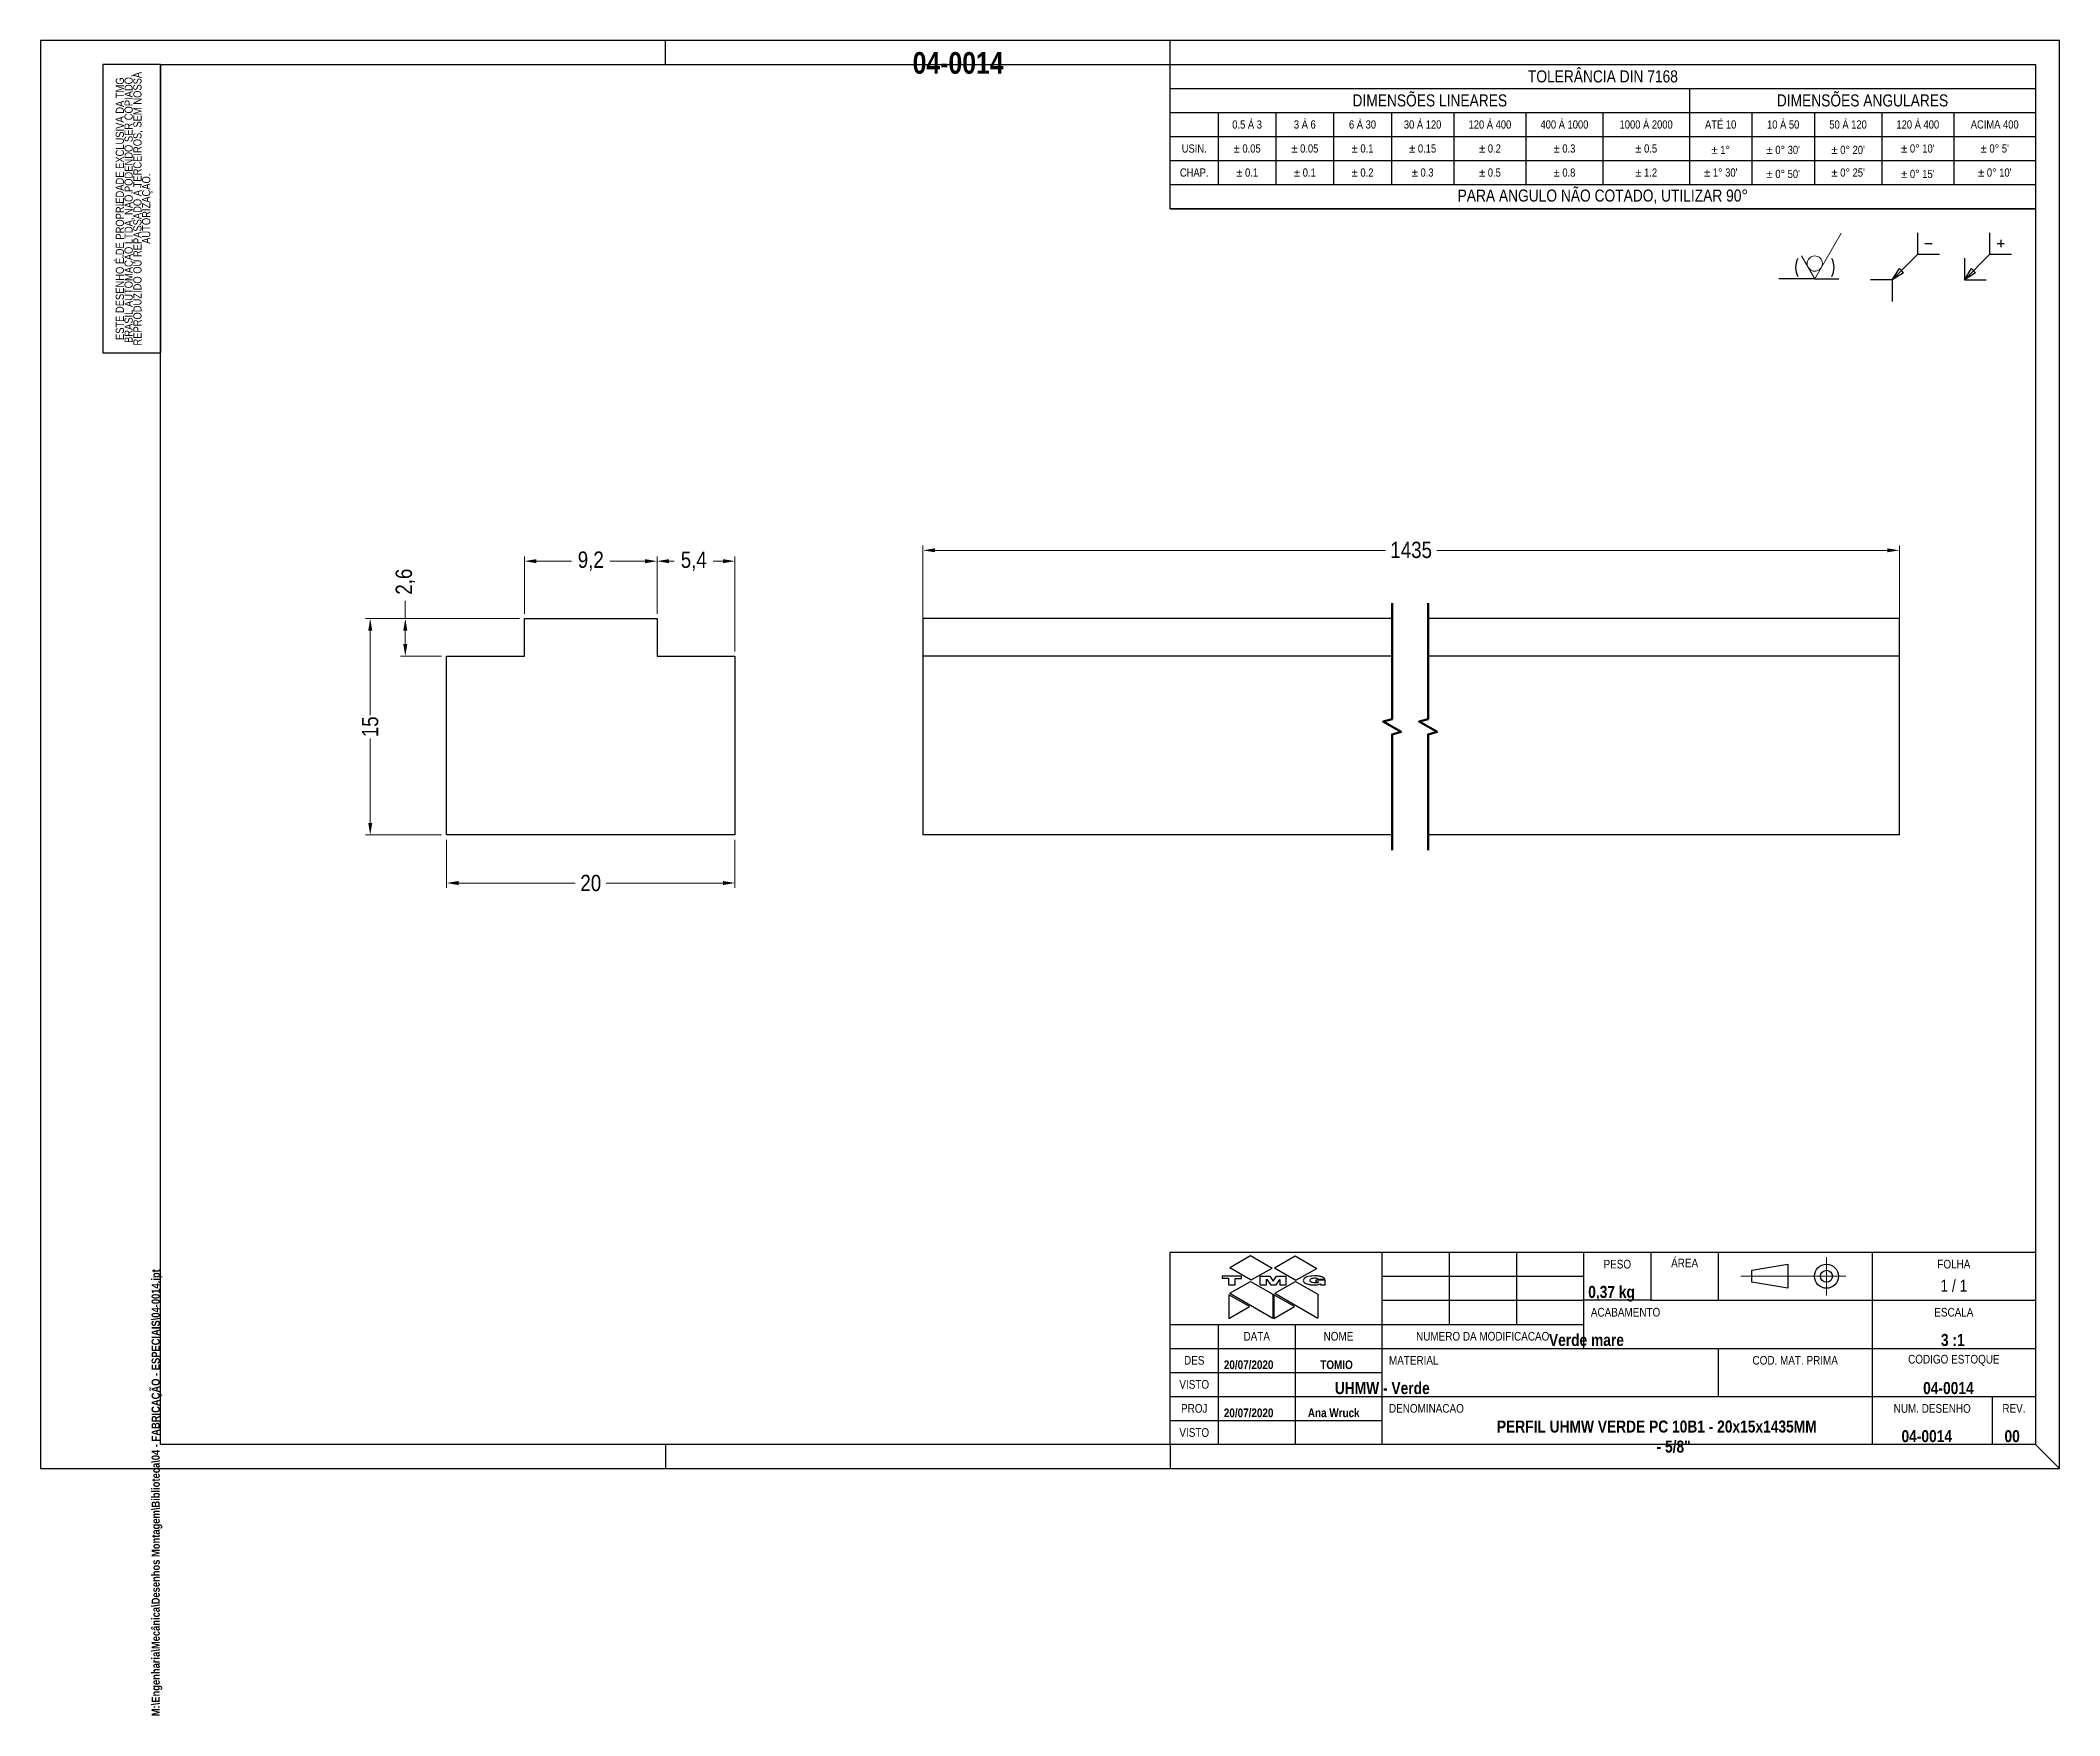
# Model space of a CAD drawing. Header units: millimetres. Extents: x 0 to 140, y -17 to 99.
import ezdxf
from ezdxf.enums import TextEntityAlignment as Align

# ---------------------------------------------------------------- set-up
doc = ezdxf.new("R2010")
doc.units = ezdxf.units.MM
doc.header["$LTSCALE"] = 0.333333
doc.layers.get('0').update_dxf_attribs({"lineweight": 25})
for name, color, linetype, lineweight in [('TMG - Bordas', 7, 'Continuous', 25), ('TMG - Simbolos', 7, 'Continuous', 25), ('TMG - Título', 7, 'Continuous', 25), ('TMG - Visível', 7, 'Continuous', 25)]:
    doc.layers.add(name, color=color, linetype=linetype, lineweight=lineweight)
for name, color, linetype, lineweight, true_color in [('TMG - Cota', 1, 'Continuous', 18, 0xff0000), ('TMG - Laranja', 7, 'Continuous', 9, 0xf49800), ('TMG - Linha de Centro', 5, 'Continuous', 18, 0x0000ff), ('TMG - Linha de Quebra', 5, 'Continuous', 50, 0x0000ff), ('TMG - Marrom', 7, 'Continuous', 9, 0x716f5f), ('TMG - Simbologia Usinagem', 5, 'Continuous', 18, 0x0000ff)]:
    doc.layers.add(name, color=color, linetype=linetype, lineweight=lineweight, true_color=true_color)
doc.styles.add('Estilo de texto113', font='')
doc.styles.add('Estilo de texto114', font='')
doc.styles.add('Estilo de texto118', font='')
doc.styles.add('Estilo de texto119', font='')
doc.styles.add('TMG - Cota', font='technic_.ttf')
doc.styles.add('TMG - Tolerância', font='technic_.ttf')
doc.styles.get('Estilo de texto113').set_extended_font_data('Technic', bold=True)
doc.styles.get('Estilo de texto114').set_extended_font_data('Technic', bold=True)
doc.styles.get('Estilo de texto118').set_extended_font_data('Technic', bold=True)
doc.styles.get('Estilo de texto119').set_extended_font_data('Technic', bold=True)
doc.dimstyles.new('TMG - Cota', dxfattribs={"dimscale": 0.333333, "dimtxt": 3.4, "dimasz": 2.5, "dimexe": 1, "dimexo": 1, "dimgap": 0.8, "dimtad": 0, "dimrnd": 1e-08, "dimtxsty": 'TMG - Cota', "dimcen": 0.09, "dimdle": 10, "dimclrd": 256, "dimclre": 256, "dimclrt": 256, "dimadec": 0, "dimazin": 0, "dimtfac": 0.470588, "dimtmove": 0, "dimatfit": 3, "dimldrblk": 'Open-1', "dimfxl": 0, "dimtolj": 1, "dimtzin": 0, "dimlwd": -1, "dimlwe": -1, "dimarcsym": 0})

# ---------------------------------------------------------------- blocks, each defined once
blk = doc.blocks.new('Bordas BORDA A3')
at = {"layer": 'TMG - Bordas'}
for p, q in [((420, 297), (0, 297)), ((0, 297), (0, 0)), ((130, 292), (130, 297)), ((235, 292), (235, 297)), ((420, 0), (420, 297)), ((130, 5), (130, 0)), ((235, 5), (235, 0)), ((0, 0), (420, 0))]:
    blk.add_line(p, q, dxfattribs=at)
at = {"layer": 'TMG - Bordas', "lineweight": 30}
for p, q in [((25, 292), (415, 292)), ((25, 5), (25, 292)), ((25, 232), (25, 292)), ((235, 292), (415, 292)), ((415, 292), (415, 5)), ((415, 292), (415, 262)), ((415, 5), (25, 5))]:
    blk.add_line(p, q, dxfattribs=at)
at = {"layer": 'TMG - Bordas', "style": 'Estilo de texto118'}
blk.add_attdef('STOCK_NUMBER_001', (181.43, 290.07), '', height=4.5, dxfattribs=at)
at = {"layer": 'TMG - Bordas', "style": 'Estilo de texto119'}
blk.add_attdef('FILENAME_AND_PATH_001', (24.83, -51.5), '', height=1.7, rotation=90, dxfattribs=at)
blk = doc.blocks.new('Blocos de títulos LEGENDA TMG A4 A3')
at = {"layer": 'TMG - Bordas', "lineweight": 30}
blk.add_line((151.61, 80.53), (195.61, 80.53), dxfattribs=at)
at = {"layer": 'TMG - Laranja', "color": 30, "linetype": 'Continuous', "lineweight": 30, "true_color": 0xf49800}
for p, q in [((164.01, 92.36), (168.34, 94.82)), ((168.34, 94.82), (172.79, 92.22)), ((173.29, 92.29), (177.63, 94.75)), ((177.63, 94.75), (182.08, 92.16)), ((164.01, 92.36), (168.45, 89.76)), ((164.01, 87.01), (168.34, 89.47)), ((168.34, 89.47), (172.95, 86.79)), ((168.45, 89.76), (172.79, 92.22)), ((173.29, 92.29), (177.74, 89.69)), ((173.36, 87.01), (177.69, 89.47)), ((177.69, 89.47), (182.3, 86.79)), ((177.74, 89.69), (182.08, 92.16)), ((164.01, 87.01), (172.95, 81.81)), ((172.95, 86.79), (172.95, 81.81)), ((173.36, 87.01), (182.3, 81.81)), ((182.3, 86.79), (182.3, 81.81))]:
    blk.add_line(p, q, dxfattribs=at)
at = {"layer": 'TMG - Linha de Centro'}
for p, q in [((288.11, 94.53), (288.11, 86.53)), ((292.11, 90.53), (270.27, 90.53))]:
    blk.add_line(p, q, dxfattribs=at)
at = {"layer": 'TMG - Marrom', "color": 251, "linetype": 'Continuous', "lineweight": 30, "true_color": 0x716f5f}
for p, q in [((162.41, 90.58), (162.41, 90.12)), ((166.47, 90.58), (162.41, 90.58)), ((162.41, 90.12), (163.71, 90.12)), ((163.71, 90.12), (163.71, 88.77)), ((163.71, 88.77), (165.15, 88.77)), ((165.15, 88.77), (165.15, 90.09)), ((165.15, 90.09), (166.47, 90.09)), ((166.47, 90.09), (166.47, 90.58)), ((170.32, 88.77), (170.32, 90.58)), ((170.32, 90.58), (172.34, 90.58)), ((170.32, 88.77), (171.67, 88.77)), ((171.67, 88.77), (171.67, 89.91)), ((171.67, 89.91), (172.52, 88.77)), ((172.34, 90.58), (173.02, 89.53)), ((172.52, 88.77), (173.62, 88.77)), ((173.02, 89.53), (173.7, 90.58)), ((173.62, 88.77), (174.39, 89.87)), ((173.7, 90.58), (175.76, 90.58)), ((174.39, 89.87), (174.39, 88.77)), ((174.39, 88.77), (175.76, 88.77)), ((175.76, 88.77), (175.76, 90.58)), ((179.32, 89.76), (179.3, 89.67)), ((179.3, 89.67), (179.32, 89.54)), ((179.39, 89.91), (179.32, 89.76)), ((179.32, 89.54), (179.39, 89.36)), ((179.5, 90.07), (179.39, 89.91)), ((179.39, 89.36), (179.48, 89.25)), ((179.48, 89.25), (179.65, 89.12)), ((179.68, 90.21), (179.5, 90.07)), ((179.65, 89.12), (179.85, 89.01)), ((179.83, 90.29), (179.68, 90.21)), ((180.01, 90.38), (179.83, 90.29)), ((179.85, 89.01), (179.96, 88.97)), ((179.96, 88.97), (180.12, 88.92)), ((180.34, 90.49), (180.01, 90.38)), ((180.12, 88.92), (180.31, 88.86)), ((180.31, 88.86), (180.49, 88.81)), ((180.83, 90.57), (180.34, 90.49)), ((180.49, 88.81), (180.69, 88.79)), ((180.69, 88.79), (180.84, 88.77)), ((180.73, 89.72), (180.75, 89.8)), ((180.73, 89.61), (180.73, 89.72)), ((180.75, 89.52), (180.73, 89.61)), ((180.75, 89.8), (180.8, 89.91)), ((180.82, 89.43), (180.75, 89.52)), ((180.8, 89.91), (180.86, 89.98)), ((180.89, 89.36), (180.82, 89.43)), ((181.1, 90.58), (180.83, 90.57)), ((180.84, 88.77), (181.11, 88.75)), ((180.86, 89.98), (180.97, 90.07)), ((180.97, 89.3), (180.89, 89.36)), ((180.97, 90.07), (181.11, 90.11)), ((181.08, 89.25), (180.97, 89.3)), ((181.24, 89.21), (181.08, 89.25)), ((181.59, 90.61), (181.1, 90.58)), ((181.11, 90.11), (181.33, 90.16)), ((181.11, 88.75), (181.33, 88.73)), ((181.46, 89.17), (181.24, 89.21)), ((181.33, 90.16), (181.63, 90.18)), ((181.33, 88.73), (181.41, 88.73)), ((181.41, 88.73), (181.63, 88.73)), ((181.68, 89.14), (181.46, 89.17)), ((181.99, 90.62), (181.59, 90.61)), ((181.63, 90.18), (181.9, 90.18)), ((181.63, 88.73), (181.85, 88.73)), ((181.81, 89.14), (181.68, 89.14)), ((181.94, 89.14), (181.81, 89.14)), ((181.85, 88.73), (182.21, 88.77)), ((181.9, 90.18), (182.01, 90.16)), ((181.92, 89.74), (181.92, 89.36)), ((183.81, 89.74), (181.92, 89.74)), ((181.92, 89.36), (182.54, 89.36)), ((182.1, 89.17), (181.94, 89.14)), ((182.18, 90.6), (181.99, 90.62)), ((182.01, 90.16), (182.12, 90.11)), ((182.23, 89.19), (182.1, 89.17)), ((182.12, 90.11), (182.21, 90.08)), ((182.38, 90.57), (182.18, 90.6)), ((182.21, 90.08), (182.32, 90)), ((182.21, 88.77), (182.43, 88.79)), ((182.36, 89.23), (182.23, 89.19)), ((182.32, 90), (182.38, 89.91)), ((182.45, 89.28), (182.36, 89.23)), ((182.58, 90.55), (182.38, 90.57)), ((182.38, 89.91), (183.75, 89.91)), ((182.43, 88.79), (182.69, 88.88)), ((182.54, 89.36), (182.45, 89.28)), ((182.69, 90.53), (182.58, 90.55)), ((182.82, 90.51), (182.69, 90.53)), ((182.69, 88.88), (182.87, 88.95)), ((182.95, 90.46), (182.82, 90.51)), ((182.87, 88.95), (182.89, 88.77)), ((182.89, 88.77), (183.81, 88.77)), ((183.04, 90.44), (182.95, 90.46)), ((183.13, 90.42), (183.04, 90.44)), ((183.24, 90.38), (183.13, 90.42)), ((183.33, 90.33), (183.24, 90.38)), ((183.42, 90.29), (183.33, 90.33)), ((183.48, 90.25), (183.42, 90.29)), ((183.55, 90.2), (183.48, 90.25)), ((183.64, 90.13), (183.55, 90.2)), ((183.68, 90.07), (183.64, 90.13)), ((183.72, 90), (183.68, 90.07)), ((183.75, 89.96), (183.72, 90)), ((183.75, 89.91), (183.75, 89.96)), ((183.81, 88.77), (183.81, 89.74)), ((163.83, 86.68), (163.83, 81.73)), ((168.12, 84.26), (163.83, 86.68)), ((163.83, 81.73), (168.12, 84.26)), ((173.18, 86.68), (173.18, 81.73)), ((177.47, 84.26), (173.18, 86.68)), ((173.18, 81.73), (177.47, 84.26))]:
    blk.add_line(p, q, dxfattribs=at)
at = {"layer": 'TMG - Simbolos', "lineweight": 30}
for p, q in [((151.61, 95.53), (331.61, 95.53)), ((151.61, 55.53), (151.61, 95.53)), ((195.61, 95.53), (195.61, 55.53)), ((209.61, 95.53), (209.61, 80.53)), ((223.61, 95.53), (223.61, 80.53)), ((237.61, 95.53), (237.61, 80.53)), ((265.61, 95.53), (265.61, 85.53)), ((297.61, 95.53), (297.61, 55.53)), ((331.61, 95.53), (331.61, 55.53)), ((195.61, 90.53), (237.61, 90.53)), ((161.61, 80.53), (161.61, 55.53)), ((177.61, 80.53), (177.61, 55.53)), ((195.61, 80.53), (237.61, 80.53)), ((151.61, 75.53), (195.61, 75.53)), ((195.61, 75.53), (331.61, 75.53)), ((265.61, 75.53), (265.61, 65.53)), ((151.61, 70.53), (195.61, 70.53)), ((151.61, 65.53), (195.61, 65.53)), ((195.61, 65.53), (331.61, 65.53)), ((151.61, 60.53), (195.61, 60.53)), ((331.61, 55.53), (151.61, 55.53))]:
    blk.add_line(p, q, dxfattribs=at)
at = {"layer": 'TMG - Simbolos'}
for p, q in [((251.61, 95.53), (251.61, 85.53)), ((272.61, 91.78), (280.11, 93.03)), ((280.11, 93.03), (280.11, 88.03)), ((272.61, 89.28), (272.61, 91.78)), ((280.11, 88.03), (272.61, 89.28)), ((195.61, 85.53), (237.61, 85.53)), ((251.61, 85.53), (237.61, 85.53)), ((251.61, 85.53), (265.61, 85.53)), ((265.61, 85.53), (331.61, 85.53)), ((237.61, 80.53), (237.61, 75.53)), ((322.61, 65.53), (322.61, 55.53))]:
    blk.add_line(p, q, dxfattribs=at)
at = {"layer": 'TMG - Simbolos', "color": 7}
blk.add_line((331.61, 55.53), (336.61, 50.53), dxfattribs=at)
at = {"layer": 'TMG - Simbolos'}
for radius in [2.5, 1.25]:
    blk.add_circle((288.11, 90.53), radius, dxfattribs=at)
at = {"layer": 'TMG - Simbolos', "char_height": 1.8, "style": 'TMG - Tolerância'}
for s, insert, attachment_point in [('\\fTechnic|b0|i0;\\H1.8000;PESO', (244.61, 93.03), 5), ('\\fTechnic|b0|i0;\\H1.8000;ÁREA', (258.61, 93.28), 5), ('\\fTechnic|b0|i0;\\H1.8000;FOLHA', (314.61, 93.04), 5), ('\\fTechnic|b0|i0;\\H1.8000;ACABAMENTO', (239.11, 83.04), 4), ('\\fTechnic|b0|i0;\\H1.8000;ESCALA', (314.61, 83.03), 5), ('\\fTechnic|b0|i0;\\H1.8000;DATA', (169.61, 78.04), 5), ('\\fTechnic|b0|i0;\\H1.8000;NOME', (186.61, 78.04), 5), ('\\fTechnic|b0|i0;\\H1.8000;NUMERO DA MODIFICACAO', (216.61, 78.04), 5), ('\\fTechnic|b0|i0;\\H1.8000;COD. MAT. PRIMA', (281.61, 73.04), 5), ('\\fTechnic|b0|i0;\\H1.8000;CODIGO ESTOQUE', (314.61, 73.03), 5), ('\\fTechnic|b0|i0;\\H1.8000;VISTO', (156.61, 68.03), 5), ('\\fTechnic|b0|i0;\\H1.8000;DENOMINACAO', (197.11, 63.04), 4), ('\\fTechnic|b0|i0;\\H1.8000;NUM. DESENHO', (310.11, 63.03), 5), ('\\fTechnic|b0|i0;\\H1.8000;REV.', (327.11, 63.05), 5)]:
    blk.add_mtext(s, dxfattribs=dict(at, insert=insert, attachment_point=attachment_point))
at = {"layer": 'TMG - Simbolos', "style": 'TMG - Tolerância'}
for s, insert, char_height, width, attachment_point in [('\\fTechnic|b0|i0;\\H2.5000;1 / 1', (314.61, 88.55), 2.5, 40.009, 5), ('\\fTechnic|b0|i0;\\H1.8000;DES', (156.61, 73.03), 1.8, 6.6594, 5), ('\\fTechnic|b0|i0;\\H1.8000;MATERIAL', (197.11, 73.04), 1.8, 12.5739, 4), ('\\fTechnic|b0|i0;\\H1.8000;PROJ', (156.61, 63.04), 1.8, 6.6594, 5), ('\\fTechnic|b0|i0;\\H1.8000;VISTO', (156.61, 58.03), 1.8, 7.058, 5)]:
    blk.add_mtext(s, dxfattribs=dict(at, insert=insert, char_height=char_height, width=width, attachment_point=attachment_point))
at = {"layer": 'TMG - Simbolos'}
for tag, height, style, p in [('RLM_3', 1.8, 'Estilo de texto114', (202.61, 93.03)), ('RLM_6', 1.8, 'Estilo de texto114', (216.61, 93.03)), ('RLM_9', 1.8, 'Estilo de texto114', (230.61, 93.03)), ('ÁREA', 2.5, 'Estilo de texto113', (258.61, 88.53)), ('RLM_2', 1.8, 'Estilo de texto114', (202.61, 88.03)), ('RLM_5', 1.8, 'Estilo de texto114', (216.61, 88.03)), ('RLM_8', 1.8, 'Estilo de texto114', (230.61, 88.03)), ('RLM_1', 1.8, 'Estilo de texto114', (202.61, 83.03)), ('RLM_4', 1.8, 'Estilo de texto114', (216.61, 83.03)), ('RLM_7', 1.8, 'Estilo de texto114', (230.61, 83.03)), ('ACABAMENTO', 2.5, 'Estilo de texto113', (239.61, 78.53)), ('MATERIAL', 2.5, 'Estilo de texto113', (197.61, 68.53))]:
    blk.add_attdef(tag, text='', height=height, dxfattribs=dict(at, style=style)).set_placement(p, align=Align.TOP_CENTER)
for tag, p, height, style in [('MASS\\P2;_001', (238.56, 86.03), 2.5, 'Estilo de texto113'), ('APPEARANCE_001', (230.39, 76.03), 2.5, 'Estilo de texto113'), ('Initial_View_Scale_001', (311.92, 76.03), 2.5, 'Estilo de texto113'), ('CHECKED_DATE_001', (162.77, 71.23), 1.8, 'Estilo de texto114'), ('DESIGNER_001', (182.83, 71.23), 1.8, 'Estilo de texto114'), ('MATERIAL_001', (185.86, 66.03), 2.5, 'Estilo de texto113'), ('STOCK_NUMBER_001', (308.22, 66.03), 2.5, 'Estilo de texto113'), ('ENG_APPROVAL_DATE_001', (162.77, 61.23), 1.8, 'Estilo de texto114'), ('PROJECT_001', (180.24, 61.23), 1.8, 'Estilo de texto114'), ('DESCRIPTION_001', (219.56, 58.03), 2.5, 'Estilo de texto113'), ('DESCRIPTION_002', (252.78, 53.86), 2.5, 'Estilo de texto113'), ('PART_NUMBER_001', (303.72, 56.03), 2.5, 'Estilo de texto113'), ('REVISION_NUMBER_001', (325.14, 56.03), 2.5, 'Estilo de texto113')]:
    blk.add_attdef(tag, p, '', height=height, dxfattribs=dict(at, style=style))
blk = doc.blocks.new('TMG.Rebarba')
at = {"layer": 'TMG - Simbolos'}
for p, q in [((-4.85, 2.65), (-4.85, 7.15)), ((-3.35, 4.9), (-1.85, 4.9)), ((10.15, 2.65), (10.15, 7.15)), ((11.65, 4.9), (13.15, 4.9)), ((12.4, 5.65), (12.4, 4.15)), ((-10.15, -2.65), (-4.85, 2.65)), ((-4.85, 2.65), (-0.35, 2.65)), ((4.85, -2.65), (10.15, 2.65)), ((4.85, 1.85), (4.85, -2.65)), ((10.15, 2.65), (14.65, 2.65)), ((-10.15, -2.65), (-14.65, -2.65)), ((-10.15, -2.65), (-8.67, -0.32)), ((-7.82, -1.17), (-10.15, -2.65)), ((-10.15, -2.65), (-10.15, -7.15)), ((-8.67, -0.32), (-7.82, -1.17)), ((4.85, -2.65), (6.33, -0.32)), ((7.18, -1.17), (4.85, -2.65)), ((4.85, -2.65), (9.35, -2.65)), ((6.33, -0.32), (7.18, -1.17))]:
    blk.add_line(p, q, dxfattribs=at)
blk = doc.blocks.new('Tolerâncias DIN 7168')
at = {"layer": 'TMG - Simbolos', "lineweight": 30}
for p, q in [((-180, -30), (-180, 0)), ((-180, -5), (0, -5)), ((-72, -5), (-72, -25)), ((-180, -10), (0, -10)), ((-170, -10), (-170, -25)), ((-158, -10), (-158, -25)), ((-146, -10), (-146, -25)), ((-134, -10), (-134, -25)), ((-121, -10), (-121, -25)), ((-106, -10), (-106, -25)), ((-90, -10), (-90, -25)), ((-59, -10), (-59, -25)), ((-46, -10), (-46, -25)), ((-32, -10), (-32, -25)), ((-17, -10), (-17, -25)), ((-180, -15), (0, -15)), ((-180, -20), (0, -20)), ((-180, -25), (0, -25)), ((-180, -30), (0, -30)), ((0, -30), (-180, -30))]:
    blk.add_line(p, q, dxfattribs=at)
at = {"layer": 'TMG - Simbolos'}
for p, q in [((-180, 0), (0, 0)), ((0, 0), (0, -30))]:
    blk.add_line(p, q, dxfattribs=at)
at = {"layer": 'TMG - Simbolos', "attachment_point": 5, "style": 'TMG - Tolerância'}
for s, insert, char_height in [('\\fTechnic|b0|i0;\\H2.5000;TOLERÂNCIA DIN 7168', (-90, -2.5), 2.5), ('\\fTechnic|b0|i0;\\H2.5000;DIMENSÕES LINEARES', (-126, -7.5), 2.5), ('\\fTechnic|b0|i0;\\H2.5000;DIMENSÕES ANGULARES', (-36, -7.5), 2.5), ('\\fTechnic|b0|i0;\\H1.7000;0.5 À 3', (-164, -12.5), 1.7), ('\\fTechnic|b0|i0;\\H1.7000;3 À 6', (-152, -12.5), 1.7), ('\\fTechnic|b0|i0;\\H1.7000;6 À 30', (-140, -12.5), 1.7), ('\\fTechnic|b0|i0;\\H1.7000;30 À 120', (-127.5, -12.5), 1.7), ('\\fTechnic|b0|i0;\\H1.7000;120 À 400', (-113.5, -12.5), 1.7), ('\\fTechnic|b0|i0;\\H1.7000;400 À 1000', (-98, -12.5), 1.7), ('\\fTechnic|b0|i0;\\H1.7000;1000 À 2000', (-81, -12.5), 1.7), ('\\fTechnic|b0|i0;\\H1.7000;ATÉ 10', (-65.5, -12.5), 1.7), ('\\fTechnic|b0|i0;\\H1.7000;10 À 50', (-52.5, -12.5), 1.7), ('\\fTechnic|b0|i0;\\H1.7000;50 À 120', (-39, -12.5), 1.7), ('\\fTechnic|b0|i0;\\H1.7000;120 À 400', (-24.5, -12.5), 1.7), ('\\fTechnic|b0|i0;\\H1.7000;ACIMA 400', (-8.5, -12.49), 1.7), ('\\fTechnic|b0|i0;\\H1.7000;USIN.', (-175, -17.5), 1.7), ('\\fTechnic|b0|i0;\\H1.7000;± 0.05', (-164, -17.49), 1.7), ('\\fTechnic|b0|i0;\\H1.7000;± 0.05', (-152, -17.49), 1.7), ('\\fTechnic|b0|i0;\\H1.7000;± 0.1', (-140, -17.49), 1.7), ('\\fTechnic|b0|i0;\\H1.7000;± 0.15', (-127.5, -17.49), 1.7), ('\\fTechnic|b0|i0;\\H1.7000;± 0.2', (-113.5, -17.49), 1.7), ('\\fTechnic|b0|i0;\\H1.7000;± 0.3', (-98, -17.49), 1.7), ('\\fTechnic|b0|i0;\\H1.7000;± 0.5', (-81, -17.49), 1.7), ("\\fTechnic|b0|i0;\\H1.7000;± 0° 10'", (-24.5, -17.49), 1.7), ("\\fTechnic|b0|i0;\\H1.7000;± 0° 5'", (-8.5, -17.49), 1.7), ('\\fTechnic|b0|i0;\\H1.7000;± 1°\\fTechnic|b0|i0;\\H1.6000;\\P', (-65.5, -17.78), 1.7), ("\\fTechnic|b0|i0;\\H1.7000;± 0° 30'\\fTechnic|b0|i0;\\H1.6000;\\P", (-52.5, -17.78), 1.7), ("\\fTechnic|b0|i0;\\H1.7000;± 0° 20'\\fTechnic|b0|i0;\\H1.6000;\\P", (-39, -17.78), 1.7), ('\\fTechnic|b0|i0;\\H1.7000;CHAP.', (-175, -22.49), 1.7), ('\\fTechnic|b0|i0;\\H1.7000;± 0.1', (-164, -22.49), 1.7), ('\\fTechnic|b0|i0;\\H1.7000;± 0.1', (-152, -22.49), 1.7), ('\\fTechnic|b0|i0;\\H1.7000;± 0.2', (-140, -22.49), 1.7), ('\\fTechnic|b0|i0;\\H1.7000;± 0.3', (-127.5, -22.49), 1.7), ('\\fTechnic|b0|i0;\\H1.7000;± 0.5', (-113.5, -22.49), 1.7), ('\\fTechnic|b0|i0;\\H1.7000;± 0.8', (-98, -22.5), 1.7), ('\\fTechnic|b0|i0;\\H1.7000;± 1.2', (-81, -22.49), 1.7), ("\\fTechnic|b0|i0;\\H1.7000;± 1° 30'", (-65.5, -22.49), 1.7), ("\\fTechnic|b0|i0;\\H1.7000;± 0° 50'\\fTechnic|b0|i0;\\H1.6000;\\P", (-52.5, -22.78), 1.7), ("\\fTechnic|b0|i0;\\H1.7000;± 0° 25'", (-39, -22.49), 1.7), ("\\fTechnic|b0|i0;\\H1.7000;± 0° 15'\\fTechnic|b0|i0;\\H1.6000;\\P", (-24.5, -22.78), 1.7), ("\\fTechnic|b0|i0;\\H1.7000;± 0° 10'", (-8.5, -22.49), 1.7), ('\\fTechnic|b0|i0;\\H2.5000;PARA ANGULO NÃO COTADO, UTILIZAR 90°', (-90, -27.5), 2.5)]:
    blk.add_mtext(s, dxfattribs=dict(at, insert=insert, char_height=char_height))
blk = doc.blocks.new('TMG.Propriedade')
at = {"layer": 'TMG - Simbolos', "lineweight": 30}
for p, q in [((-12, 0), (-12, -60)), ((0, 0), (-12, 0)), ((-12, -60), (0, -60))]:
    blk.add_line(p, q, dxfattribs=at)
at = {"layer": 'TMG - Simbolos'}
blk.add_line((0, 0), (0, -60), dxfattribs=at)
at = {"layer": 'TMG - Simbolos', "insert": (-5.47, -30), "char_height": 1.7, "width": 58.8074, "attachment_point": 5, "rotation": 90, "line_spacing_factor": 0.645397, "style": 'TMG - Tolerância'}
blk.add_mtext('\\fTechnic|b0|i0;\\H1.7000;ESTE DESENHO É DE PROPRIEDADE EXCLUSIVA DA TMG BRASIL AUTOMAÇÃO LTDA\\fTechnic|b0|i0;\\H1.7000;, NÃO PODENDO SER COPIADO, REPRODUZIDO OU REPASSADO À TERCEIROS, SEM NOSSA AUTORIZAÇÃO.\\fTechnic|b0|i0;\\H1.6000;\\P', dxfattribs=at)
blk = doc.blocks.new('(U.P.)')
at = {"layer": 'TMG - Simbologia Usinagem', "lineweight": 18}
for p, q in [((13, 9.53), (7.5, 0)), ((7.5, 0), (4.75, 4.76))]:
    blk.add_line(p, q, dxfattribs=at)
at = {"layer": 'TMG - Simbologia Usinagem'}
blk.add_circle((7.5, 3.18), 1.59, dxfattribs=at)
at = {"layer": 'TMG - Título'}
for q in [(0, 0), (12.5, 0)]:
    blk.add_line((7.5, 0), q, dxfattribs=at)
for start, end in [(151.9454, 208.0546), (331.9454, 28.0546)]:
    blk.add_arc((7.5, 2.38), 4, start, end, dxfattribs=at)
blk = doc.blocks.new('*D26')
at = {"layer": 'Defpoints', "color": 0, "transparency": 16777216}
for p in [(128.89, 63.65), (61.19, 56.32), (128.89, 56.32)]:
    blk.add_point(p, dxfattribs=at)
at = {"layer": 'TMG - Cota', "transparency": 16777216}
for p, q in [((61.19, 56.65), (61.19, 63.99)), ((62.03, 63.65), (93.27, 63.65)), ((128.06, 63.65), (96.81, 63.65)), ((128.89, 56.65), (128.89, 63.99))]:
    blk.add_line(p, q, dxfattribs=at)
for points in [[(62.03, 63.79), (62.03, 63.52), (61.19, 63.65)], [(128.06, 63.79), (128.06, 63.52), (128.89, 63.65)]]:
    blk.add_solid(points, dxfattribs=at)
at = {"layer": 'TMG - Cota', "transparency": 16777216, "insert": (95.04, 64.25), "char_height": 1.133, "attachment_point": 2, "style": 'TMG - Cota'}
blk.add_mtext('\\A1;1435', dxfattribs=at)
blk = doc.blocks.new('Open-1')
at = {"color": 0}
for p, q in [((0, 0), (-1, 0.25)), ((-1, 0), (0, 0)), ((-1, -0.25), (0, 0))]:
    blk.add_line(p, q, dxfattribs=at)
blk = doc.blocks.new('*D27')
at = {"layer": 'Defpoints', "color": 0, "transparency": 16777216}
for p in [(28.16, 43.92), (48.16, 43.92), (48.16, 40.59)]:
    blk.add_point(p, dxfattribs=at)
at = {"layer": 'TMG - Cota', "transparency": 16777216}
for p, q in [((28.16, 43.59), (28.16, 40.25)), ((48.16, 43.59), (48.16, 40.25)), ((28.99, 40.59), (37.08, 40.59)), ((47.32, 40.59), (39.23, 40.59))]:
    blk.add_line(p, q, dxfattribs=at)
for points in [[(28.99, 40.73), (28.99, 40.45), (28.16, 40.59)], [(47.32, 40.73), (47.32, 40.45), (48.16, 40.59)]]:
    blk.add_solid(points, dxfattribs=at)
at = {"layer": 'TMG - Cota', "transparency": 16777216, "insert": (38.16, 41.16), "char_height": 1.133, "attachment_point": 2, "style": 'TMG - Cota'}
blk.add_mtext('\\A1;20', dxfattribs=at)
blk = doc.blocks.new('*D28')
at = {"layer": 'Defpoints', "color": 0, "transparency": 16777216}
for p in [(33.56, 58.92), (22.87, 43.92), (28.16, 43.92)]:
    blk.add_point(p, dxfattribs=at)
at = {"layer": 'TMG - Cota', "transparency": 16777216}
for p, q in [((33.22, 58.92), (22.54, 58.92)), ((22.87, 58.09), (22.87, 52.23)), ((22.87, 44.75), (22.87, 50.61)), ((27.82, 43.92), (22.54, 43.92))]:
    blk.add_line(p, q, dxfattribs=at)
for points in [[(22.73, 58.09), (23.01, 58.09), (22.87, 58.92)], [(22.73, 44.75), (23.01, 44.75), (22.87, 43.92)]]:
    blk.add_solid(points, dxfattribs=at)
at = {"layer": 'TMG - Cota', "transparency": 16777216, "insert": (22.29, 51.42), "char_height": 1.133, "attachment_point": 2, "rotation": 90, "style": 'TMG - Cota'}
blk.add_mtext('\\A1;15', dxfattribs=at)
blk = doc.blocks.new('*D29')
at = {"layer": 'Defpoints', "color": 0, "transparency": 16777216}
for p in [(33.56, 58.92), (25.3, 56.32), (28.16, 56.32)]:
    blk.add_point(p, dxfattribs=at)
at = {"layer": 'TMG - Cota', "transparency": 16777216}
for p, q in [((33.22, 58.92), (24.97, 58.92)), ((25.3, 58.92), (25.3, 60.14)), ((25.3, 57.15), (25.3, 58.09)), ((27.82, 56.32), (24.97, 56.32))]:
    blk.add_line(p, q, dxfattribs=at)
for points in [[(25.16, 58.09), (25.44, 58.09), (25.3, 58.92)], [(25.16, 57.15), (25.44, 57.15), (25.3, 56.32)]]:
    blk.add_solid(points, dxfattribs=at)
at = {"layer": 'TMG - Cota', "transparency": 16777216, "insert": (24.63, 61.48), "char_height": 1.133, "attachment_point": 2, "rotation": 90, "style": 'TMG - Cota'}
blk.add_mtext('\\A1;2,6', dxfattribs=at)
blk = doc.blocks.new('*D30')
at = {"layer": 'Defpoints', "color": 0, "transparency": 16777216}
for p in [(42.76, 62.9), (33.56, 58.92), (42.76, 58.92)]:
    blk.add_point(p, dxfattribs=at)
at = {"layer": 'TMG - Cota', "transparency": 16777216}
for p, q in [((33.56, 59.25), (33.56, 63.23)), ((42.76, 59.25), (42.76, 63.23)), ((34.39, 62.9), (36.82, 62.9)), ((41.92, 62.9), (39.49, 62.9))]:
    blk.add_line(p, q, dxfattribs=at)
for points in [[(34.39, 63.04), (34.39, 62.76), (33.56, 62.9)], [(41.92, 63.04), (41.92, 62.76), (42.76, 62.9)]]:
    blk.add_solid(points, dxfattribs=at)
at = {"layer": 'TMG - Cota', "transparency": 16777216, "insert": (38.16, 63.57), "char_height": 1.133, "attachment_point": 2, "style": 'TMG - Cota'}
blk.add_mtext('\\A1;9,2', dxfattribs=at)
blk = doc.blocks.new('*D31')
at = {"layer": 'Defpoints', "color": 0, "transparency": 16777216}
for p in [(48.16, 62.9), (42.76, 58.92), (48.16, 56.32)]:
    blk.add_point(p, dxfattribs=at)
at = {"layer": 'TMG - Cota', "transparency": 16777216}
for p, q in [((42.76, 59.25), (42.76, 63.23)), ((48.16, 56.65), (48.16, 63.23)), ((43.59, 62.9), (43.95, 62.9)), ((47.32, 62.9), (46.65, 62.9))]:
    blk.add_line(p, q, dxfattribs=at)
for points in [[(43.59, 63.04), (43.59, 62.76), (42.76, 62.9)], [(47.32, 63.04), (47.32, 62.76), (48.16, 62.9)]]:
    blk.add_solid(points, dxfattribs=at)
at = {"layer": 'TMG - Cota', "transparency": 16777216, "insert": (45.3, 63.57), "char_height": 1.133, "attachment_point": 2, "style": 'TMG - Cota'}
blk.add_mtext('\\A1;5,4', dxfattribs=at)

msp = doc.modelspace()

# ---------------------------------------------------------------- linework, layer by layer
at = {"layer": 'TMG - Linha de Quebra', "flags": 128}
for points in [[(93.71441, 42.86329), (93.71441, 50.89331), (94.33941, 51.06078), (93.08941, 51.78247), (93.71441, 51.94993), (93.71441, 59.97996)], [(96.21441, 42.86329), (96.21441, 50.89331), (96.83941, 51.06078), (95.58941, 51.78247), (96.21441, 51.94993), (96.21441, 59.97996)]]:
    msp.add_lwpolyline(points, dxfattribs=at)
at = {"layer": 'TMG - Visível'}
for p, q in [((33.55596, 56.32162), (33.55596, 58.92162)), ((33.55596, 58.92162), (42.75596, 58.92162)), ((42.75596, 58.92162), (42.75596, 56.32162)), ((61.19233, 58.92162), (61.19233, 56.32162)), ((93.71441, 58.92162), (61.19233, 58.92162)), ((128.89283, 58.92162), (96.21441, 58.92162)), ((128.89283, 56.32162), (128.89283, 58.92162)), ((28.15596, 43.92162), (28.15596, 56.32162)), ((28.15596, 56.32162), (33.55596, 56.32162)), ((42.75596, 56.32162), (48.15596, 56.32162)), ((48.15596, 56.32162), (48.15596, 43.92162)), ((61.19233, 56.32162), (61.19233, 43.92162)), ((93.71441, 56.32162), (61.19233, 56.32162)), ((128.89283, 56.32162), (96.21441, 56.32162)), ((128.89283, 43.92162), (128.89283, 56.32162)), ((48.15596, 43.92162), (28.15596, 43.92162)), ((93.71441, 43.92162), (61.19233, 43.92162)), ((128.89283, 43.92162), (96.21441, 43.92162))]:
    msp.add_line(p, q, dxfattribs=at)

# ---------------------------------------------------------------- block references
at = {"xscale": 0.3333333333333333, "yscale": 0.3333333333333333, "zscale": 0.3333333333333333}
for name, p, values in [('Bordas BORDA A3', (0, 0), {'STOCK_NUMBER_001': '04-0014', 'FILENAME_AND_PATH_001': 'M:\\Engenharia\\Mecânica\\Desenhos Montagem\\Biblioteca\\04 - FABRICAÇÃO - ESPECIAIS\\04-0014.ipt'}), ('Blocos de títulos LEGENDA TMG A4 A3', (27.79722, -16.84463), {'PART_NUMBER_001': '04-0014', 'STOCK_NUMBER_001': '04-0014', 'Initial_View_Scale_001': '3 :1', 'MATERIAL_001': 'UHMW - Verde', 'DESCRIPTION_001': 'PERFIL UHMW VERDE PC 10B1 - 20x15x1435MM', 'DESIGNER_001': 'TOMIO', 'PROJECT_001': 'Ana Wruck', 'CHECKED_DATE_001': '20/07/2020', 'ENG_APPROVAL_DATE_001': '20/07/2020', 'REVISION_NUMBER_001': '00', 'MASS\\P2;_001': '0,37 kg', 'APPEARANCE_001': 'Verde mare', 'DESCRIPTION_002': '- 5/8"'})]:
    msp.add_blockref(name, p, dxfattribs=at).add_auto_attribs(values)
for name, p in [('TMG.Propriedade', (8.33333, 97.33333)), ('Tolerâncias DIN 7168', (138.33333, 97.33333)), ('(U.P.)', (120.52417, 82.46922)), ('TMG.Rebarba', (131.78282, 83.28731))]:
    msp.add_blockref(name, p, dxfattribs=at)

# ---------------------------------------------------------------- dimensions: what is measured, and where the dimension line sits
at = {"layer": 'TMG - Cota'}
for base, p1, p2, angle, override, picture, middle in [((42.75596, 62.90035), (33.55596, 58.92162), (42.75596, 58.92162), 180, {"dimgap": 0.8, "dimdec": 2, "dimtol": 0, "dimlim": 0, "dimtp": 0, "dimtm": 0, "dimtdec": 2, "dimtofl": 0, "dimatfit": 1}, '*D30', (38.15596, 62.90035)), ((48.15596, 62.90035), (42.75596, 58.92162), (48.15596, 56.32162), 180, {"dimgap": 0.8, "dimdec": 2, "dimtol": 0, "dimlim": 0, "dimtp": 0, "dimtm": 0, "dimtdec": 2, "dimtofl": 0, "dimatfit": 1}, '*D31', (45.29892, 62.90035)), ((25.30008, 56.32162), (33.55596, 58.92162), (28.15596, 56.32162), 270, {"dimgap": 0.8, "dimdec": 2, "dimtol": 0, "dimlim": 0, "dimtp": 0, "dimtm": 0, "dimtdec": 2, "dimtofl": 0, "dimatfit": 2}, '*D29', (25.30008, 61.47769)), ((22.86964, 43.92162), (33.55596, 58.92162), (28.15596, 43.92162), 270, {"dimgap": 0.8, "dimdec": 2, "dimtol": 0, "dimlim": 0, "dimtp": 0, "dimtm": 0, "dimtdec": 2, "dimtofl": 0, "dimatfit": 1}, '*D28', (22.86964, 51.42162))]:
    dim = msp.add_linear_dim(base=base, p1=p1, p2=p2, angle=angle, dimstyle='TMG - Cota', override=override, dxfattribs=at)
    dim.commit()
    dim.dimension.update_dxf_attribs({"geometry": picture, "text_midpoint": middle, "dimtype": 160})
dim = msp.add_linear_dim(base=(128.89283, 63.65496), p1=(61.19233, 56.32162), p2=(128.89283, 56.32162), angle=180, text='1435', dimstyle='TMG - Cota', override={"dimgap": 0.8, "dimdec": 2, "dimlfac": 21.196298, "dimtol": 0, "dimlim": 0, "dimtp": 0, "dimtm": 0, "dimtdec": 2, "dimtofl": 0, "dimatfit": 1}, dxfattribs=at)
dim.commit()
dim.dimension.update_dxf_attribs({"geometry": '*D26', "text_midpoint": (95.04258, 63.65496), "dimtype": 160})
dim = msp.add_linear_dim(base=(48.15596, 40.58829), p1=(28.15596, 43.92162), p2=(48.15596, 43.92162), dimstyle='TMG - Cota', override={"dimgap": 0.8, "dimdec": 2, "dimtol": 0, "dimlim": 0, "dimtp": 0, "dimtm": 0, "dimtdec": 2, "dimtofl": 0, "dimatfit": 1}, dxfattribs=at)
dim.commit()
dim.dimension.update_dxf_attribs({"geometry": '*D27', "text_midpoint": (38.15596, 40.58829), "dimtype": 160})

doc.saveas('drawing.dxf')
